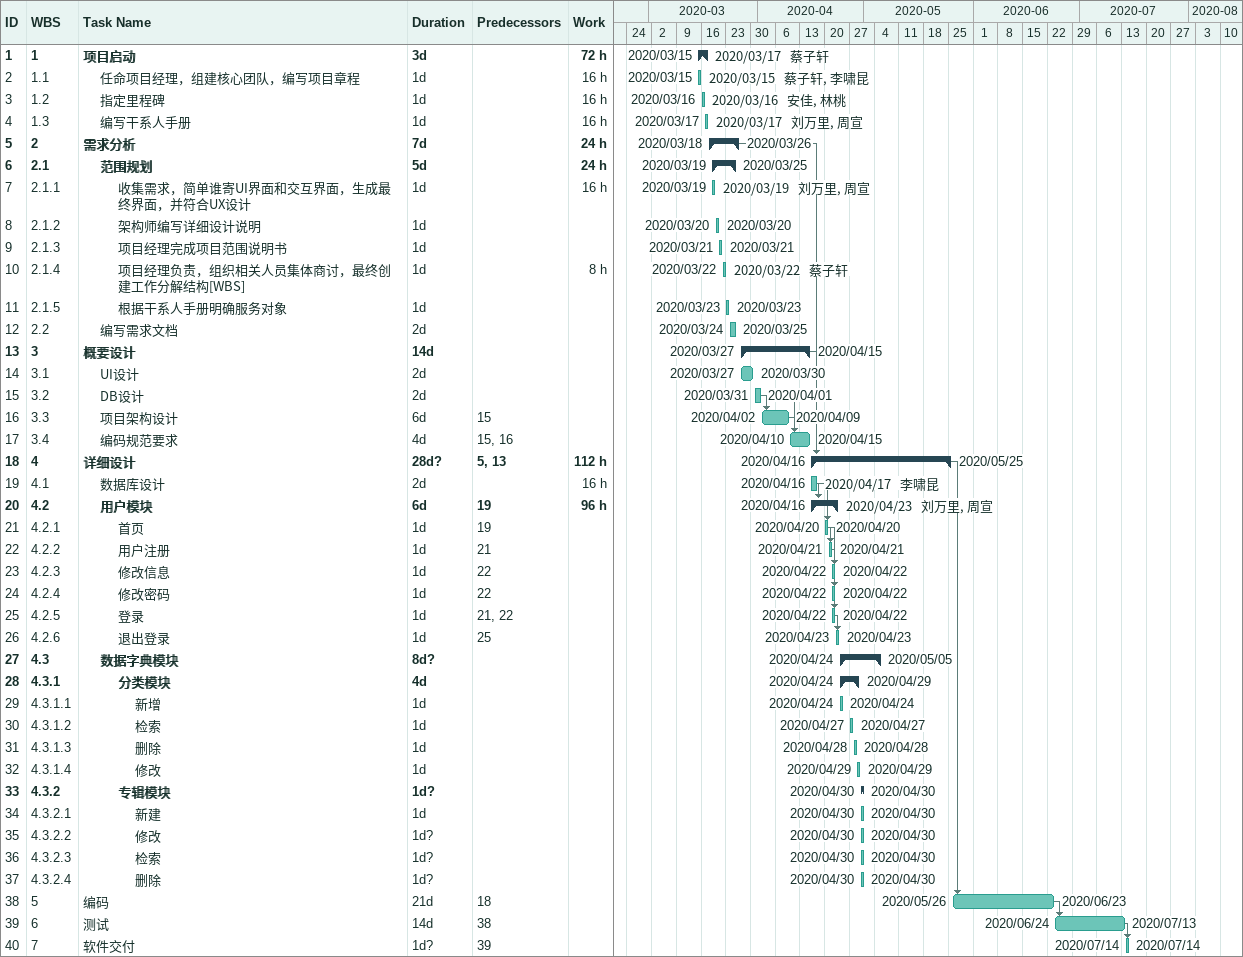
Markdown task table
| ID | WBS | Task | Duration | Start | Finish | Predecessors | Resources | Work (h) |
|---|---|---|---|---|---|---|---|---|
| 1 | 1 | **项目启动** | 3d | 2020-03-15 | 2020-03-17 |  | 蔡子轩 | 72 |
| 2 | 1.1 | 任命项目经理，组建核心团队，编写项目章程 | 1d | 2020-03-15 | 2020-03-15 |  | 蔡子轩, 李啸昆 | 16 |
| 3 | 1.2 | 指定里程碑 | 1d | 2020-03-16 | 2020-03-16 |  | 安佳, 林桃 | 16 |
| 4 | 1.3 | 编写干系人手册 | 1d | 2020-03-17 | 2020-03-17 |  | 刘万里, 周宣 | 16 |
| 5 | 2 | **需求分析** | 7d | 2020-03-18 | 2020-03-26 |  |  | 24 |
| 6 | 2.1 | **范围规划** | 5d | 2020-03-19 | 2020-03-25 |  |  | 24 |
| 7 | 2.1.1 | 收集需求，简单谁寄UI界面和交互界面，生成最终界面，并符合UX设计 | 1d | 2020-03-19 | 2020-03-19 |  | 刘万里, 周宣 | 16 |
| 8 | 2.1.2 | 架构师编写详细设计说明 | 1d | 2020-03-20 | 2020-03-20 |  |  |  |
| 9 | 2.1.3 | 项目经理完成项目范围说明书 | 1d | 2020-03-21 | 2020-03-21 |  |  |  |
| 10 | 2.1.4 | 项目经理负责，组织相关人员集体商讨，最终创建工作分解结构[WBS] | 1d | 2020-03-22 | 2020-03-22 |  | 蔡子轩 | 8 |
| 11 | 2.1.5 | 根据干系人手册明确服务对象 | 1d | 2020-03-23 | 2020-03-23 |  |  |  |
| 12 | 2.2 | 编写需求文档 | 2d | 2020-03-24 | 2020-03-25 |  |  |  |
| 13 | 3 | **概要设计** | 14d | 2020-03-27 | 2020-04-15 |  |  |  |
| 14 | 3.1 | UI设计 | 2d | 2020-03-27 | 2020-03-30 |  |  |  |
| 15 | 3.2 | DB设计 | 2d | 2020-03-31 | 2020-04-01 |  |  |  |
| 16 | 3.3 | 项目架构设计 | 6d | 2020-04-02 | 2020-04-09 | 15 |  |  |
| 17 | 3.4 | 编码规范要求 | 4d | 2020-04-10 | 2020-04-15 | 15, 16 |  |  |
| 18 | 4 | **详细设计** | 28d? | 2020-04-16 | 2020-05-25 | 5, 13 |  | 112 |
| 19 | 4.1 | 数据库设计 | 2d | 2020-04-16 | 2020-04-17 |  | 李啸昆 | 16 |
| 20 | 4.2 | **用户模块** | 6d | 2020-04-16 | 2020-04-23 | 19 | 刘万里, 周宣 | 96 |
| 21 | 4.2.1 | 首页 | 1d | 2020-04-20 | 2020-04-20 | 19 |  |  |
| 22 | 4.2.2 | 用户注册 | 1d | 2020-04-21 | 2020-04-21 | 21 |  |  |
| 23 | 4.2.3 | 修改信息 | 1d | 2020-04-22 | 2020-04-22 | 22 |  |  |
| 24 | 4.2.4 | 修改密码 | 1d | 2020-04-22 | 2020-04-22 | 22 |  |  |
| 25 | 4.2.5 | 登录 | 1d | 2020-04-22 | 2020-04-22 | 21, 22 |  |  |
| 26 | 4.2.6 | 退出登录 | 1d | 2020-04-23 | 2020-04-23 | 25 |  |  |
| 27 | 4.3 | **数据字典模块** | 8d? | 2020-04-24 | 2020-05-05 |  |  |  |
| 28 | 4.3.1 | **分类模块** | 4d | 2020-04-24 | 2020-04-29 |  |  |  |
| 29 | 4.3.1.1 | 新增 | 1d | 2020-04-24 | 2020-04-24 |  |  |  |
| 30 | 4.3.1.2 | 检索 | 1d | 2020-04-27 | 2020-04-27 |  |  |  |
| 31 | 4.3.1.3 | 删除 | 1d | 2020-04-28 | 2020-04-28 |  |  |  |
| 32 | 4.3.1.4 | 修改 | 1d | 2020-04-29 | 2020-04-29 |  |  |  |
| 33 | 4.3.2 | **专辑模块** | 1d? | 2020-04-30 | 2020-04-30 |  |  |  |
| 34 | 4.3.2.1 | 新建 | 1d | 2020-04-30 | 2020-04-30 |  |  |  |
| 35 | 4.3.2.2 | 修改 | 1d? | 2020-04-30 | 2020-04-30 |  |  |  |
| 36 | 4.3.2.3 | 检索 | 1d? | 2020-04-30 | 2020-04-30 |  |  |  |
| 37 | 4.3.2.4 | 删除 | 1d? | 2020-04-30 | 2020-04-30 |  |  |  |
| 38 | 5 | 编码 | 21d | 2020-05-26 | 2020-06-23 | 18 |  |  |
| 39 | 6 | 测试 | 14d | 2020-06-24 | 2020-07-13 | 38 |  |  |
| 40 | 7 | 软件交付 | 1d? | 2020-07-14 | 2020-07-14 | 39 |  |  |
